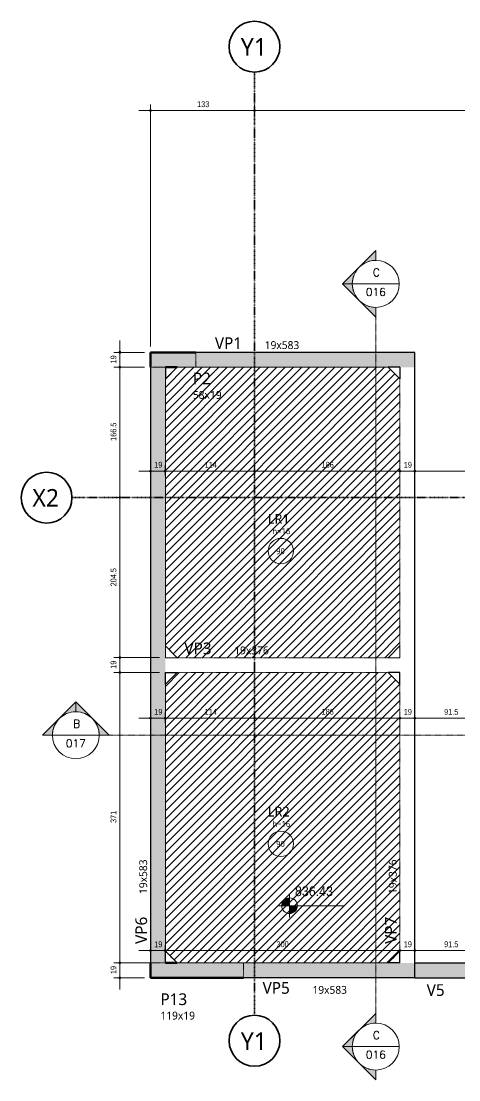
# Model space of a CAD drawing. Header units: centimetres. Extents: x -1095 to 23421, y -520 to 84300.
# Drawn here: x 4238 to 4798, y -520 to 832 of the extents above; entities that cross this region are included whole.
import ezdxf

# ---------------------------------------------------------------- set-up
doc = ezdxf.new("R2010")
doc.units = ezdxf.units.CM
for name, pattern in [('Centro de 6 mm', [1.32, 0.6, -0.24, 0.24, -0.24]), ('Dash dot', [1.5875, 0.635, -0.47625, 0, -0.47625]), ('Traço', [0.635, 0.3175, -0.3175])]:
    doc.linetypes.add(name, pattern=pattern)
for name, color, linetype, lineweight in [('A-ANNO-DIMS', 7, 'Continuous', 9), ('A-ANNO-DIMS-50', 7, 'Continuous', 9), ('A-FLOR', 7, 'Continuous', 9), ('A-FLOR-IDEN', 7, 'Continuous', 9), ('G-ANNO-DIMS', 7, 'Continuous', 9), ('G-ANNO-SYMB', 7, 'Continuous', 9), ('S-BEAM', 7, 'Continuous', 9), ('S-BEAM-IDEN', 7, 'Continuous', 9), ('S-COLS', 7, 'Continuous', 9), ('S-COLS-HDLN', 7, 'Traço', 18), ('S-COLS-IDEN', 7, 'Continuous', 9), ('S-GRID', 7, 'Continuous', 9), ('S-GRID-IDEN', 7, 'Continuous', 9)]:
    doc.layers.add(name, color=color, linetype=linetype, lineweight=lineweight)
doc.layers.add('G-ANNO-NPLT', color=7, linetype='Traço', lineweight=9, true_color=0x007f00, plot=False)
doc.styles.add('Fira Sans', font='', dxfattribs={"width": 0.95, "height": 12.5})
doc.styles.add('Fira Sans_1', font='', dxfattribs={"width": 0.9, "height": 7.5})
doc.styles.add('Gadugi', font='gadugi.ttf', dxfattribs={"height": 15})
doc.styles.add('Gadugi_1', font='gadugi.ttf', dxfattribs={"height": 10})
doc.styles.add('Gadugi_2', font='gadugi.ttf', dxfattribs={"height": 7.5})
doc.styles.add('Gadugi_3', font='gadugi.ttf', dxfattribs={"height": 12.5})
doc.styles.add('Gadugi_5', font='gadugi.ttf', dxfattribs={"height": 22.5})
doc.styles.add('RomanD', font='romand__.ttf', dxfattribs={"height": 10})
doc.styles.get('Fira Sans').set_extended_font_data('Fira Sans')
doc.styles.get('Fira Sans_1').set_extended_font_data('Fira Sans')
doc.dimstyles.new('PED_R80_1_5mm_ACIMA_As_ESQ__R00', dxfattribs={"dimscale": 30.48, "dimtxt": 10.229846, "dimasz": 0.328084, "dimexe": 0.246063, "dimexo": 0.246063, "dimgap": 0.049213, "dimtad": 1, "dimdec": 1, "dimrnd": 0.5, "dimdsep": 46, "dimtxsty": 'Fira Sans_1', "dimblk1": 'DOTSMALL', "dimblk2": 'DOTSMALL', "dimsah": 1, "dimcen": 0.09, "dimdle": 0.492126, "dimazin": 0, "dimtfac": 1, "dimtdec": 4, "dimtix": 1, "dimtmove": 0, "dimatfit": 3, "dimfxl": 1, "dimtvp": 1, "dimtolj": 1, "dimtzin": 0, "dimarcsym": 2})
pattern_1 = [(45, (5543.248, 0), (-5.3033, 5.3033), [])]

# ---------------------------------------------------------------- blocks, each defined once
blk = doc.blocks.new('PED_MÍSULA_VERT__CONC_R1 - L_15_0 x 348_0-3279968-PL500 - PRÉ-FORMA DA MESA')
at = {"layer": 'S-COLS', "lineweight": 18}
for p, q in [((0, 0), (0, 15)), ((15, 0), (0, 0))]:
    blk.add_line(p, q, dxfattribs=at)
blk = doc.blocks.new('Corte - M_Cabeça do corte - Preenchida-2060824-PL500 - PRÉ-FORMA DA MESA')
at = {"layer": 'G-ANNO-SYMB'}
h = blk.add_hatch(color=256, dxfattribs=at)
edge = h.paths.add_edge_path(flags=0)
edge.add_line((-0.6, 0.849), (-0.6, 0.6))
edge.add_arc((-0.6, 0), 0.6, 90, 135)
edge.add_line((-1.024, 0.424), (-0.6, 0.849))
h = blk.add_hatch(color=256, dxfattribs=at)
edge = h.paths.add_edge_path(flags=0)
edge.add_line((-0.6, 0.849), (-0.176, 0.424))
edge.add_arc((-0.6, 0), 0.6, 45, 90)
edge.add_line((-0.6, 0.6), (-0.6, 0.849))
h = blk.add_hatch(color=256, dxfattribs=at)
edge = h.paths.add_edge_path(flags=0)
edge.add_line((-1.449, 0), (-1.024, 0.424))
edge.add_arc((-0.6, 0), 0.6, 135, 180)
edge.add_line((-1.2, 0), (-1.449, 0))
h = blk.add_hatch(color=256, dxfattribs=at)
edge = h.paths.add_edge_path(flags=0)
edge.add_line((0.249, 0), (0, 0))
edge.add_arc((-0.6, 0), 0.6, 360, 405)
edge.add_line((-0.176, 0.424), (0.249, 0))
for p, q in [((-0.6, 0.849), (-1.449, 0)), ((-0.6, 0.849), (-1.024, 0.424)), ((-0.6, 0.849), (0.249, 0)), ((-0.6, 0.6), (-0.6, 0.849)), ((-0.6, 0.849), (-0.6, 0.6)), ((-0.176, 0.424), (-0.6, 0.849)), ((-1.024, 0.424), (-1.449, 0)), ((0.249, 0), (-0.176, 0.424)), ((-1.449, 0), (-1.2, 0)), ((0, 0), (0.249, 0)), ((-1.2, 0), (-1.449, 0)), ((0, 0), (0.249, 0))]:
    blk.add_line(p, q, dxfattribs=at)
for start, end in [(360, 180), (90, 135), (45, 90), (135, 180), (360, 45), (180, 360)]:
    blk.add_arc((-0.6, 0), 0.6, start, end, dxfattribs=at)
blk = doc.blocks.new('Eixo - Y1-2173029-PL500 - PRÉ-FORMA DA MESA')
at = {"layer": 'S-GRID-IDEN', "color": 6, "lineweight": 35, "true_color": 0xff00ff}
blk.add_circle((0, 0), 0.65, dxfattribs=at)
blk = doc.blocks.new('Eixo - X2-2173052-PL500 - PRÉ-FORMA DA MESA')
at = {"layer": 'S-GRID-IDEN', "color": 114, "lineweight": 35, "true_color": 0x00b050}
blk.add_circle((0, 0), 0.65, dxfattribs=at)
blk = doc.blocks.new('PED_TAG_LAJE_R01 - TÍTULO_ESPESSURA_REBAIXO-2413107-PL500 - PRÉ-FORMA DA MESA')
at = {"layer": 'A-FLOR-IDEN'}
blk.add_circle((-0.046, -0.667), 0.325, dxfattribs=at)
blk = doc.blocks.new('Elevações de ponto - M_Cota de elevação - Alvo preenchido-10609-PL500 - PRÉ-FORMA DA MESA')
at = {"layer": 'G-ANNO-DIMS'}
h = blk.add_hatch(color=256, dxfattribs=at)
edge = h.paths.add_edge_path(flags=0)
edge.add_line((0, 0), (-0.2, 0))
edge.add_arc((0, 0), 0.2, 90, 180, ccw=False)
edge.add_line((0, 0.2), (0, 0))
h = blk.add_hatch(color=256, dxfattribs=at)
edge = h.paths.add_edge_path(flags=0)
edge.add_line((0, 0), (0.2, 0))
edge.add_arc((0, 0), 0.2, 270, 360, ccw=False)
edge.add_line((0, -0.2), (0, 0))
for p, q in [((0, -0.3), (0, 0.3)), ((-0.3, 0), (1.4, 0))]:
    blk.add_line(p, q, dxfattribs=at)
blk.add_circle((0, 0), 0.2, dxfattribs=at)
blk = doc.blocks.new('DIMBLOCK106-PL500 - PRÉ-FORMA DA MESA')
at = {"layer": 'A-ANNO-DIMS-50', "true_color": 0x000032}
h = blk.add_hatch(color=178, dxfattribs=at)
edge = h.paths.add_edge_path(flags=0)
edge.add_arc((4403.7, 718.3), 1.25, 0, 360)
h = blk.add_hatch(color=178, dxfattribs=at)
edge = h.paths.add_edge_path(flags=0)
edge.add_arc((4536.7, 718.3), 1.25, 0, 360)
at = {"layer": 'A-ANNO-DIMS-50', "color": 178, "true_color": 0x000032}
for p, q in [((4388.7, 718.3), (4536.7, 718.3)), ((4403.7, 416.8), (4403.7, 725.8)), ((4403.7, 718.3), (4403.7, 416.8)), ((4536.7, 712.5), (4536.7, 725.8)), ((4536.7, 718.3), (4536.7, 712.5))]:
    blk.add_line(p, q, dxfattribs=at)
for centre in [(4403.7, 718.3), (4536.7, 718.3)]:
    blk.add_circle(centre, 1.25, dxfattribs=at)
at = {"layer": 'A-ANNO-DIMS-50', "color": 0, "insert": (4463.3, 730.1), "char_height": 7.5, "width": 16.683, "attachment_point": 1, "line_spacing_factor": 1.049215, "style": 'Fira Sans_1'}
blk.add_mtext('133', dxfattribs=at)
blk = doc.blocks.new('_DotSmall')
at = {"color": 0, "linetype": 'ByBlock', "const_width": 0.5}
blk.add_lwpolyline([(-0.0625, 0, 1), (0.0625, 0, 1)], format="xyb", close=True, dxfattribs=at)
blk = doc.blocks.new('DIMBLOCK107-PL500 - PRÉ-FORMA DA MESA')
at = {"layer": 'A-ANNO-DIMS-50', "true_color": 0x000032}
h = blk.add_hatch(color=178, dxfattribs=at)
edge = h.paths.add_edge_path(flags=0)
edge.add_arc((4536.7, 718.3), 1.25, 0, 360)
h = blk.add_hatch(color=178, dxfattribs=at)
edge = h.paths.add_edge_path(flags=0)
edge.add_arc((5248.2, 718.3), 1.25, 0, 360)
at = {"layer": 'A-ANNO-DIMS-50', "color": 178, "true_color": 0x000032}
for p, q in [((4536.7, 712.5), (4536.7, 725.8)), ((4536.7, 718.3), (5248.2, 718.3)), ((4536.7, 718.3), (4536.7, 712.5)), ((5248.2, 681.3), (5248.2, 725.8)), ((5248.2, 718.3), (5248.2, 681.3))]:
    blk.add_line(p, q, dxfattribs=at)
for centre in [(4536.7, 718.3), (5248.2, 718.3)]:
    blk.add_circle(centre, 1.25, dxfattribs=at)
at = {"layer": 'A-ANNO-DIMS-50', "color": 0, "insert": (4882.5, 730.1), "char_height": 7.5, "width": 23.922, "attachment_point": 1, "line_spacing_factor": 1.049215, "style": 'Fira Sans_1'}
blk.add_mtext('711.5', dxfattribs=at)
blk = doc.blocks.new('DIMBLOCK113-PL500 - PRÉ-FORMA DA MESA')
at = {"layer": 'A-ANNO-DIMS-50', "true_color": 0x000032}
h = blk.add_hatch(color=178, dxfattribs=at)
edge = h.paths.add_edge_path(flags=0)
edge.add_arc((4403.7, 257.5), 1.25, 0, 360)
h = blk.add_hatch(color=178, dxfattribs=at)
edge = h.paths.add_edge_path(flags=0)
edge.add_arc((4422.7, 257.5), 1.25, 0, 360)
at = {"layer": 'A-ANNO-DIMS-50', "color": 178, "true_color": 0x000032}
for p, q in [((4388.7, 257.5), (4422.7, 257.5)), ((4403.7, 251.8), (4403.7, 265)), ((4403.7, 257.5), (4403.7, 251.8)), ((4422.7, 251.8), (4422.7, 265)), ((4422.7, 257.5), (4422.7, 251.8))]:
    blk.add_line(p, q, dxfattribs=at)
for centre in [(4403.7, 257.5), (4422.7, 257.5)]:
    blk.add_circle(centre, 1.25, dxfattribs=at)
at = {"layer": 'A-ANNO-DIMS-50', "color": 0, "insert": (4408.6, 269.4), "char_height": 7.5, "width": 11.174, "attachment_point": 1, "line_spacing_factor": 1.049215, "style": 'Fira Sans_1'}
blk.add_mtext('19', dxfattribs=at)
blk = doc.blocks.new('DIMBLOCK114-PL500 - PRÉ-FORMA DA MESA')
at = {"layer": 'A-ANNO-DIMS-50', "true_color": 0x000032}
h = blk.add_hatch(color=178, dxfattribs=at)
edge = h.paths.add_edge_path(flags=0)
edge.add_arc((4422.7, 257.5), 1.25, 0, 360)
h = blk.add_hatch(color=178, dxfattribs=at)
edge = h.paths.add_edge_path(flags=0)
edge.add_arc((4536.7, 257.5), 1.25, 0, 360)
at = {"layer": 'A-ANNO-DIMS-50', "color": 178, "true_color": 0x000032}
for p, q in [((4422.7, 251.8), (4422.7, 265)), ((4422.7, 257.5), (4536.7, 257.5)), ((4422.7, 257.5), (4422.7, 251.8)), ((4536.7, 251.8), (4536.7, 265)), ((4536.7, 257.5), (4536.7, 251.8))]:
    blk.add_line(p, q, dxfattribs=at)
for centre in [(4422.7, 257.5), (4536.7, 257.5)]:
    blk.add_circle(centre, 1.25, dxfattribs=at)
at = {"layer": 'A-ANNO-DIMS-50', "color": 0, "insert": (4473, 269.4), "char_height": 7.5, "width": 16.21, "attachment_point": 1, "line_spacing_factor": 1.049215, "style": 'Fira Sans_1'}
blk.add_mtext('114', dxfattribs=at)
blk = doc.blocks.new('DIMBLOCK115-PL500 - PRÉ-FORMA DA MESA')
at = {"layer": 'A-ANNO-DIMS-50', "true_color": 0x000032}
h = blk.add_hatch(color=178, dxfattribs=at)
edge = h.paths.add_edge_path(flags=0)
edge.add_arc((4536.7, 257.5), 1.25, 0, 360)
h = blk.add_hatch(color=178, dxfattribs=at)
edge = h.paths.add_edge_path(flags=0)
edge.add_arc((4722.7, 257.5), 1.25, 0, 360)
at = {"layer": 'A-ANNO-DIMS-50', "color": 178, "true_color": 0x000032}
for p, q in [((4536.7, 251.8), (4536.7, 265)), ((4536.7, 257.5), (4722.7, 257.5)), ((4536.7, 257.5), (4536.7, 251.8)), ((4722.7, 251.8), (4722.7, 265)), ((4722.7, 257.5), (4722.7, 251.8))]:
    blk.add_line(p, q, dxfattribs=at)
for centre in [(4536.7, 257.5), (4722.7, 257.5)]:
    blk.add_circle(centre, 1.25, dxfattribs=at)
at = {"layer": 'A-ANNO-DIMS-50', "color": 0, "insert": (4622.5, 269.4), "char_height": 7.5, "width": 17.469, "attachment_point": 1, "line_spacing_factor": 1.049215, "style": 'Fira Sans_1'}
blk.add_mtext('186', dxfattribs=at)
blk = doc.blocks.new('DIMBLOCK116-PL500 - PRÉ-FORMA DA MESA')
at = {"layer": 'A-ANNO-DIMS-50', "true_color": 0x000032}
h = blk.add_hatch(color=178, dxfattribs=at)
edge = h.paths.add_edge_path(flags=0)
edge.add_arc((4722.7, 257.5), 1.25, 0, 360)
h = blk.add_hatch(color=178, dxfattribs=at)
edge = h.paths.add_edge_path(flags=0)
edge.add_arc((4741.7, 257.5), 1.25, 0, 360)
at = {"layer": 'A-ANNO-DIMS-50', "color": 178, "true_color": 0x000032}
for p, q in [((4722.7, 251.8), (4722.7, 265)), ((4722.7, 257.5), (4741.7, 257.5)), ((4722.7, 257.5), (4722.7, 251.8)), ((4741.7, 251.8), (4741.7, 265)), ((4741.7, 257.5), (4741.7, 251.8))]:
    blk.add_line(p, q, dxfattribs=at)
for centre in [(4722.7, 257.5), (4741.7, 257.5)]:
    blk.add_circle(centre, 1.25, dxfattribs=at)
at = {"layer": 'A-ANNO-DIMS-50', "color": 0, "insert": (4727.6, 269.4), "char_height": 7.5, "width": 11.174, "attachment_point": 1, "line_spacing_factor": 1.049215, "style": 'Fira Sans_1'}
blk.add_mtext('19', dxfattribs=at)
blk = doc.blocks.new('DIMBLOCK117-PL500 - PRÉ-FORMA DA MESA')
at = {"layer": 'A-ANNO-DIMS-50', "true_color": 0x000032}
h = blk.add_hatch(color=178, dxfattribs=at)
edge = h.paths.add_edge_path(flags=0)
edge.add_arc((4741.7, 257.5), 1.25, 0, 360)
h = blk.add_hatch(color=178, dxfattribs=at)
edge = h.paths.add_edge_path(flags=0)
edge.add_arc((5248.2, 257.5), 1.25, 0, 360)
at = {"layer": 'A-ANNO-DIMS-50', "color": 178, "true_color": 0x000032}
for p, q in [((5248.2, 319.3), (5248.2, 250)), ((5248.2, 257.5), (5248.2, 319.3)), ((4741.7, 251.8), (4741.7, 265)), ((4741.7, 257.5), (5248.2, 257.5)), ((4741.7, 257.5), (4741.7, 251.8))]:
    blk.add_line(p, q, dxfattribs=at)
for centre in [(4741.7, 257.5), (5248.2, 257.5)]:
    blk.add_circle(centre, 1.25, dxfattribs=at)
at = {"layer": 'A-ANNO-DIMS-50', "color": 0, "insert": (4983.7, 269.4), "char_height": 7.5, "width": 27.07, "attachment_point": 1, "line_spacing_factor": 1.049215, "style": 'Fira Sans_1'}
blk.add_mtext('506.5', dxfattribs=at)
blk = doc.blocks.new('DIMBLOCK131-PL500 - PRÉ-FORMA DA MESA')
at = {"layer": 'A-ANNO-DIMS-50', "true_color": 0x000032}
h = blk.add_hatch(color=178, dxfattribs=at)
edge = h.paths.add_edge_path(flags=0)
edge.add_arc((4403.7, -355), 1.25, 0, 360)
h = blk.add_hatch(color=178, dxfattribs=at)
edge = h.paths.add_edge_path(flags=0)
edge.add_arc((4422.7, -355), 1.25, 0, 360)
at = {"layer": 'A-ANNO-DIMS-50', "color": 178, "true_color": 0x000032}
for p, q in [((4403.7, -360.7), (4403.7, -347.5)), ((4422.7, -348.2), (4422.7, -362.5)), ((4422.7, -355), (4422.7, -348.2)), ((4388.7, -355), (4422.7, -355)), ((4403.7, -355), (4403.7, -360.7))]:
    blk.add_line(p, q, dxfattribs=at)
for centre in [(4403.7, -355), (4422.7, -355)]:
    blk.add_circle(centre, 1.25, dxfattribs=at)
at = {"layer": 'A-ANNO-DIMS-50', "color": 0, "insert": (4408.6, -343.1), "char_height": 7.5, "width": 11.174, "attachment_point": 1, "line_spacing_factor": 1.049215, "style": 'Fira Sans_1'}
blk.add_mtext('19', dxfattribs=at)
blk = doc.blocks.new('DIMBLOCK132-PL500 - PRÉ-FORMA DA MESA')
at = {"layer": 'A-ANNO-DIMS-50', "true_color": 0x000032}
h = blk.add_hatch(color=178, dxfattribs=at)
edge = h.paths.add_edge_path(flags=0)
edge.add_arc((4422.7, -355), 1.25, 0, 360)
h = blk.add_hatch(color=178, dxfattribs=at)
edge = h.paths.add_edge_path(flags=0)
edge.add_arc((4722.7, -355), 1.25, 0, 360)
at = {"layer": 'A-ANNO-DIMS-50', "color": 178, "true_color": 0x000032}
for p, q in [((4422.7, -348.2), (4422.7, -362.5)), ((4422.7, -355), (4422.7, -348.2)), ((4722.7, -348.2), (4722.7, -362.5)), ((4722.7, -355), (4722.7, -348.2)), ((4422.7, -355), (4722.7, -355))]:
    blk.add_line(p, q, dxfattribs=at)
for centre in [(4422.7, -355), (4722.7, -355)]:
    blk.add_circle(centre, 1.25, dxfattribs=at)
at = {"layer": 'A-ANNO-DIMS-50', "color": 0, "insert": (4564.9, -343.1), "char_height": 7.5, "width": 18.728, "attachment_point": 1, "line_spacing_factor": 1.049215, "style": 'Fira Sans_1'}
blk.add_mtext('300', dxfattribs=at)
blk = doc.blocks.new('DIMBLOCK133-PL500 - PRÉ-FORMA DA MESA')
at = {"layer": 'A-ANNO-DIMS-50', "true_color": 0x000032}
h = blk.add_hatch(color=178, dxfattribs=at)
edge = h.paths.add_edge_path(flags=0)
edge.add_arc((4722.7, -355), 1.25, 0, 360)
h = blk.add_hatch(color=178, dxfattribs=at)
edge = h.paths.add_edge_path(flags=0)
edge.add_arc((4741.7, -355), 1.25, 0, 360)
at = {"layer": 'A-ANNO-DIMS-50', "color": 178, "true_color": 0x000032}
for p, q in [((4722.7, -348.2), (4722.7, -362.5)), ((4722.7, -355), (4722.7, -348.2)), ((4741.7, -360.7), (4741.7, -347.5)), ((4722.7, -355), (4741.7, -355)), ((4741.7, -355), (4741.7, -360.7))]:
    blk.add_line(p, q, dxfattribs=at)
for centre in [(4722.7, -355), (4741.7, -355)]:
    blk.add_circle(centre, 1.25, dxfattribs=at)
at = {"layer": 'A-ANNO-DIMS-50', "color": 0, "insert": (4727.6, -343.1), "char_height": 7.5, "width": 11.174, "attachment_point": 1, "line_spacing_factor": 1.049215, "style": 'Fira Sans_1'}
blk.add_mtext('19', dxfattribs=at)
blk = doc.blocks.new('DIMBLOCK134-PL500 - PRÉ-FORMA DA MESA')
at = {"layer": 'A-ANNO-DIMS-50', "true_color": 0x000032}
h = blk.add_hatch(color=178, dxfattribs=at)
edge = h.paths.add_edge_path(flags=0)
edge.add_arc((4741.7, -355), 1.25, 0, 360)
h = blk.add_hatch(color=178, dxfattribs=at)
edge = h.paths.add_edge_path(flags=0)
edge.add_arc((4833.3, -355), 1.25, 0, 360)
at = {"layer": 'A-ANNO-DIMS-50', "color": 178, "true_color": 0x000032}
for p, q in [((4741.7, -360.7), (4741.7, -347.5)), ((4833.3, -360.7), (4833.3, -347.5)), ((4741.7, -355), (4833.3, -355)), ((4741.7, -355), (4741.7, -360.7)), ((4833.3, -355), (4833.3, -360.7))]:
    blk.add_line(p, q, dxfattribs=at)
for centre in [(4741.7, -355), (4833.3, -355)]:
    blk.add_circle(centre, 1.25, dxfattribs=at)
at = {"layer": 'A-ANNO-DIMS-50', "color": 0, "insert": (4779.2, -343.1), "char_height": 7.5, "width": 19.83, "attachment_point": 1, "line_spacing_factor": 1.049215, "style": 'Fira Sans_1'}
blk.add_mtext('91.5', dxfattribs=at)
blk = doc.blocks.new('DIMBLOCK149-PL500 - PRÉ-FORMA DA MESA')
at = {"layer": 'A-ANNO-DIMS-50', "true_color": 0x000032}
h = blk.add_hatch(color=178, dxfattribs=at)
edge = h.paths.add_edge_path(flags=0)
edge.add_arc((4403.7, -58.1), 1.25, 0, 360)
h = blk.add_hatch(color=178, dxfattribs=at)
edge = h.paths.add_edge_path(flags=0)
edge.add_arc((4422.7, -58.1), 1.25, 0, 360)
at = {"layer": 'A-ANNO-DIMS-50', "color": 178, "true_color": 0x000032}
for p, q in [((4403.7, -63.9), (4403.7, -50.6)), ((4422.7, -63.9), (4422.7, -50.6)), ((4388.7, -58.1), (4422.7, -58.1)), ((4403.7, -58.1), (4403.7, -63.9)), ((4422.7, -58.1), (4422.7, -63.9))]:
    blk.add_line(p, q, dxfattribs=at)
for centre in [(4403.7, -58.1), (4422.7, -58.1)]:
    blk.add_circle(centre, 1.25, dxfattribs=at)
at = {"layer": 'A-ANNO-DIMS-50', "color": 0, "insert": (4408.6, -46.2), "char_height": 7.5, "width": 11.174, "attachment_point": 1, "line_spacing_factor": 1.049215, "style": 'Fira Sans_1'}
blk.add_mtext('19', dxfattribs=at)
blk = doc.blocks.new('DIMBLOCK150-PL500 - PRÉ-FORMA DA MESA')
at = {"layer": 'A-ANNO-DIMS-50', "true_color": 0x000032}
h = blk.add_hatch(color=178, dxfattribs=at)
edge = h.paths.add_edge_path(flags=0)
edge.add_arc((4422.7, -58.1), 1.25, 0, 360)
h = blk.add_hatch(color=178, dxfattribs=at)
edge = h.paths.add_edge_path(flags=0)
edge.add_arc((4536.7, -58.1), 1.25, 0, 360)
at = {"layer": 'A-ANNO-DIMS-50', "color": 178, "true_color": 0x000032}
for p, q in [((4422.7, -63.9), (4422.7, -50.6)), ((4536.7, -63.9), (4536.7, -50.6)), ((4422.7, -58.1), (4536.7, -58.1)), ((4422.7, -58.1), (4422.7, -63.9)), ((4536.7, -58.1), (4536.7, -63.9))]:
    blk.add_line(p, q, dxfattribs=at)
for centre in [(4422.7, -58.1), (4536.7, -58.1)]:
    blk.add_circle(centre, 1.25, dxfattribs=at)
at = {"layer": 'A-ANNO-DIMS-50', "color": 0, "insert": (4473, -46.2), "char_height": 7.5, "width": 16.21, "attachment_point": 1, "line_spacing_factor": 1.049215, "style": 'Fira Sans_1'}
blk.add_mtext('114', dxfattribs=at)
blk = doc.blocks.new('DIMBLOCK151-PL500 - PRÉ-FORMA DA MESA')
at = {"layer": 'A-ANNO-DIMS-50', "true_color": 0x000032}
h = blk.add_hatch(color=178, dxfattribs=at)
edge = h.paths.add_edge_path(flags=0)
edge.add_arc((4536.7, -58.1), 1.25, 0, 360)
h = blk.add_hatch(color=178, dxfattribs=at)
edge = h.paths.add_edge_path(flags=0)
edge.add_arc((4722.7, -58.1), 1.25, 0, 360)
at = {"layer": 'A-ANNO-DIMS-50', "color": 178, "true_color": 0x000032}
for p, q in [((4536.7, -63.9), (4536.7, -50.6)), ((4722.7, -63.9), (4722.7, -50.6)), ((4536.7, -58.1), (4722.7, -58.1)), ((4536.7, -58.1), (4536.7, -63.9)), ((4722.7, -58.1), (4722.7, -63.9))]:
    blk.add_line(p, q, dxfattribs=at)
for centre in [(4536.7, -58.1), (4722.7, -58.1)]:
    blk.add_circle(centre, 1.25, dxfattribs=at)
at = {"layer": 'A-ANNO-DIMS-50', "color": 0, "insert": (4622.5, -46.2), "char_height": 7.5, "width": 17.469, "attachment_point": 1, "line_spacing_factor": 1.049215, "style": 'Fira Sans_1'}
blk.add_mtext('186', dxfattribs=at)
blk = doc.blocks.new('DIMBLOCK152-PL500 - PRÉ-FORMA DA MESA')
at = {"layer": 'A-ANNO-DIMS-50', "true_color": 0x000032}
h = blk.add_hatch(color=178, dxfattribs=at)
edge = h.paths.add_edge_path(flags=0)
edge.add_arc((4722.7, -58.1), 1.25, 0, 360)
h = blk.add_hatch(color=178, dxfattribs=at)
edge = h.paths.add_edge_path(flags=0)
edge.add_arc((4741.7, -58.1), 1.25, 0, 360)
at = {"layer": 'A-ANNO-DIMS-50', "color": 178, "true_color": 0x000032}
for p, q in [((4722.7, -63.9), (4722.7, -50.6)), ((4741.7, -63.9), (4741.7, -50.6)), ((4722.7, -58.1), (4741.7, -58.1)), ((4722.7, -58.1), (4722.7, -63.9)), ((4741.7, -58.1), (4741.7, -63.9))]:
    blk.add_line(p, q, dxfattribs=at)
for centre in [(4722.7, -58.1), (4741.7, -58.1)]:
    blk.add_circle(centre, 1.25, dxfattribs=at)
at = {"layer": 'A-ANNO-DIMS-50', "color": 0, "insert": (4727.6, -46.2), "char_height": 7.5, "width": 11.174, "attachment_point": 1, "line_spacing_factor": 1.049215, "style": 'Fira Sans_1'}
blk.add_mtext('19', dxfattribs=at)
blk = doc.blocks.new('DIMBLOCK153-PL500 - PRÉ-FORMA DA MESA')
at = {"layer": 'A-ANNO-DIMS-50', "true_color": 0x000032}
h = blk.add_hatch(color=178, dxfattribs=at)
edge = h.paths.add_edge_path(flags=0)
edge.add_arc((4741.7, -58.1), 1.25, 0, 360)
h = blk.add_hatch(color=178, dxfattribs=at)
edge = h.paths.add_edge_path(flags=0)
edge.add_arc((4833.3, -58.1), 1.25, 0, 360)
at = {"layer": 'A-ANNO-DIMS-50', "color": 178, "true_color": 0x000032}
for p, q in [((4741.7, -63.9), (4741.7, -50.6)), ((4833.3, -63.9), (4833.3, -50.6)), ((4741.7, -58.1), (4833.3, -58.1)), ((4741.7, -58.1), (4741.7, -63.9)), ((4833.3, -58.1), (4833.3, -63.9))]:
    blk.add_line(p, q, dxfattribs=at)
for centre in [(4741.7, -58.1), (4833.3, -58.1)]:
    blk.add_circle(centre, 1.25, dxfattribs=at)
at = {"layer": 'A-ANNO-DIMS-50', "color": 0, "insert": (4779.2, -46.2), "char_height": 7.5, "width": 19.83, "attachment_point": 1, "line_spacing_factor": 1.049215, "style": 'Fira Sans_1'}
blk.add_mtext('91.5', dxfattribs=at)
blk = doc.blocks.new('DIMBLOCK181-PL500 - PRÉ-FORMA DA MESA')
at = {"layer": 'A-ANNO-DIMS-50', "true_color": 0x000032}
h = blk.add_hatch(color=178, dxfattribs=at)
edge = h.paths.add_edge_path(flags=0)
edge.add_arc((4364.6, -370.7), 1.25, 0, 360)
h = blk.add_hatch(color=178, dxfattribs=at)
edge = h.paths.add_edge_path(flags=0)
edge.add_arc((4364.6, -389.7), 1.25, 0, 360)
at = {"layer": 'A-ANNO-DIMS-50', "color": 178, "true_color": 0x000032}
for p, q in [((4415.2, -370.7), (4357.1, -370.7)), ((4364.6, -404.7), (4364.6, -370.7)), ((4364.6, -370.7), (4415.2, -370.7)), ((4396.2, -389.7), (4357.1, -389.7)), ((4364.6, -389.7), (4396.2, -389.7))]:
    blk.add_line(p, q, dxfattribs=at)
for centre in [(4364.6, -370.7), (4364.6, -389.7)]:
    blk.add_circle(centre, 1.25, dxfattribs=at)
at = {"layer": 'A-ANNO-DIMS-50', "color": 0, "insert": (4352.7, -384.9), "char_height": 7.5, "width": 11.174, "attachment_point": 1, "rotation": 90, "line_spacing_factor": 1.049215, "style": 'Fira Sans_1'}
blk.add_mtext('19', dxfattribs=at)
blk = doc.blocks.new('DIMBLOCK182-PL500 - PRÉ-FORMA DA MESA')
at = {"layer": 'A-ANNO-DIMS-50', "true_color": 0x000032}
h = blk.add_hatch(color=178, dxfattribs=at)
edge = h.paths.add_edge_path(flags=0)
edge.add_arc((4364.6, 0.3), 1.25, 0, 360)
h = blk.add_hatch(color=178, dxfattribs=at)
edge = h.paths.add_edge_path(flags=0)
edge.add_arc((4364.6, -370.7), 1.25, 0, 360)
at = {"layer": 'A-ANNO-DIMS-50', "color": 178, "true_color": 0x000032}
for p, q in [((4415.2, 0.3), (4357.1, 0.3)), ((4364.6, -370.7), (4364.6, 0.3)), ((4364.6, 0.3), (4415.2, 0.3)), ((4415.2, -370.7), (4357.1, -370.7)), ((4364.6, -370.7), (4415.2, -370.7))]:
    blk.add_line(p, q, dxfattribs=at)
for centre in [(4364.6, 0.3), (4364.6, -370.7)]:
    blk.add_circle(centre, 1.25, dxfattribs=at)
at = {"layer": 'A-ANNO-DIMS-50', "color": 0, "insert": (4352.7, -191.9), "char_height": 7.5, "width": 16.053, "attachment_point": 1, "rotation": 90, "line_spacing_factor": 1.049215, "style": 'Fira Sans_1'}
blk.add_mtext('371', dxfattribs=at)
blk = doc.blocks.new('DIMBLOCK183-PL500 - PRÉ-FORMA DA MESA')
at = {"layer": 'A-ANNO-DIMS-50', "true_color": 0x000032}
h = blk.add_hatch(color=178, dxfattribs=at)
edge = h.paths.add_edge_path(flags=0)
edge.add_arc((4364.6, 19.3), 1.25, 0, 360)
h = blk.add_hatch(color=178, dxfattribs=at)
edge = h.paths.add_edge_path(flags=0)
edge.add_arc((4364.6, 0.3), 1.25, 0, 360)
at = {"layer": 'A-ANNO-DIMS-50', "color": 178, "true_color": 0x000032}
for p, q in [((4415.2, 19.3), (4357.1, 19.3)), ((4364.6, 0.3), (4364.6, 19.3)), ((4364.6, 19.3), (4415.2, 19.3)), ((4415.2, 0.3), (4357.1, 0.3)), ((4364.6, 0.3), (4415.2, 0.3))]:
    blk.add_line(p, q, dxfattribs=at)
for centre in [(4364.6, 19.3), (4364.6, 0.3)]:
    blk.add_circle(centre, 1.25, dxfattribs=at)
at = {"layer": 'A-ANNO-DIMS-50', "color": 0, "insert": (4352.7, 5.1), "char_height": 7.5, "width": 11.174, "attachment_point": 1, "rotation": 90, "line_spacing_factor": 1.049215, "style": 'Fira Sans_1'}
blk.add_mtext('19', dxfattribs=at)
blk = doc.blocks.new('DIMBLOCK184-PL500 - PRÉ-FORMA DA MESA')
at = {"layer": 'A-ANNO-DIMS-50', "true_color": 0x000032}
h = blk.add_hatch(color=178, dxfattribs=at)
edge = h.paths.add_edge_path(flags=0)
edge.add_arc((4364.6, 223.8), 1.25, 0, 360)
h = blk.add_hatch(color=178, dxfattribs=at)
edge = h.paths.add_edge_path(flags=0)
edge.add_arc((4364.6, 19.3), 1.25, 0, 360)
at = {"layer": 'A-ANNO-DIMS-50', "color": 178, "true_color": 0x000032}
for p, q in [((4370.3, 223.8), (4357.1, 223.8)), ((4364.6, 19.3), (4364.6, 223.8)), ((4364.6, 223.8), (4370.3, 223.8)), ((4415.2, 19.3), (4357.1, 19.3)), ((4364.6, 19.3), (4415.2, 19.3))]:
    blk.add_line(p, q, dxfattribs=at)
for centre in [(4364.6, 223.8), (4364.6, 19.3)]:
    blk.add_circle(centre, 1.25, dxfattribs=at)
at = {"layer": 'A-ANNO-DIMS-50', "color": 0, "insert": (4352.7, 110.3), "char_height": 7.5, "width": 26.912, "attachment_point": 1, "rotation": 90, "line_spacing_factor": 1.049215, "style": 'Fira Sans_1'}
blk.add_mtext('204.5', dxfattribs=at)
blk = doc.blocks.new('DIMBLOCK185-PL500 - PRÉ-FORMA DA MESA')
at = {"layer": 'A-ANNO-DIMS-50', "true_color": 0x000032}
h = blk.add_hatch(color=178, dxfattribs=at)
edge = h.paths.add_edge_path(flags=0)
edge.add_arc((4364.6, 390.3), 1.25, 0, 360)
h = blk.add_hatch(color=178, dxfattribs=at)
edge = h.paths.add_edge_path(flags=0)
edge.add_arc((4364.6, 223.8), 1.25, 0, 360)
at = {"layer": 'A-ANNO-DIMS-50', "color": 178, "true_color": 0x000032}
for p, q in [((4396.2, 390.3), (4357.1, 390.3)), ((4364.6, 223.8), (4364.6, 390.3)), ((4364.6, 390.3), (4396.2, 390.3)), ((4370.3, 223.8), (4357.1, 223.8)), ((4364.6, 223.8), (4370.3, 223.8))]:
    blk.add_line(p, q, dxfattribs=at)
for centre in [(4364.6, 390.3), (4364.6, 223.8)]:
    blk.add_circle(centre, 1.25, dxfattribs=at)
at = {"layer": 'A-ANNO-DIMS-50', "color": 0, "insert": (4352.7, 296.2), "char_height": 7.5, "width": 25.968, "attachment_point": 1, "rotation": 90, "line_spacing_factor": 1.049215, "style": 'Fira Sans_1'}
blk.add_mtext('166.5', dxfattribs=at)
blk = doc.blocks.new('DIMBLOCK186-PL500 - PRÉ-FORMA DA MESA')
at = {"layer": 'A-ANNO-DIMS-50', "true_color": 0x000032}
h = blk.add_hatch(color=178, dxfattribs=at)
edge = h.paths.add_edge_path(flags=0)
edge.add_arc((4364.6, 409.3), 1.25, 0, 360)
h = blk.add_hatch(color=178, dxfattribs=at)
edge = h.paths.add_edge_path(flags=0)
edge.add_arc((4364.6, 390.3), 1.25, 0, 360)
at = {"layer": 'A-ANNO-DIMS-50', "color": 178, "true_color": 0x000032}
for p, q in [((4364.6, 390.3), (4364.6, 424.3)), ((4396.2, 409.3), (4357.1, 409.3)), ((4364.6, 409.3), (4396.2, 409.3)), ((4396.2, 390.3), (4357.1, 390.3)), ((4364.6, 390.3), (4396.2, 390.3))]:
    blk.add_line(p, q, dxfattribs=at)
for centre in [(4364.6, 409.3), (4364.6, 390.3)]:
    blk.add_circle(centre, 1.25, dxfattribs=at)
at = {"layer": 'A-ANNO-DIMS-50', "color": 0, "insert": (4352.7, 395.1), "char_height": 7.5, "width": 11.174, "attachment_point": 1, "rotation": 90, "line_spacing_factor": 1.049215, "style": 'Fira Sans_1'}
blk.add_mtext('19', dxfattribs=at)

msp = doc.modelspace()

# ---------------------------------------------------------------- hatches: boundary and pattern name
at = {"layer": 'A-FLOR', "lineweight": 18, "true_color": 0xffcc66}
h = msp.add_hatch(dxfattribs=at)
h.set_pattern_fill('FP_2', color=31, style=0, pattern_type=2)
h.set_pattern_definition(pattern_1)
h.paths.add_polyline_path([(4644.74, 19.25), (4707.75, 19.25), (4722.75, 34.25), (4722.75, 375.25), (4707.75, 390.25), (4437.75, 390.25), (4422.75, 375.25), (4422.75, 34.25), (4437.75, 19.25)], flags=0)
h = msp.add_hatch(dxfattribs=at)
h.set_pattern_fill('FP_2', color=31, style=0, pattern_type=2)
h.set_pattern_definition(pattern_1)
h.paths.add_polyline_path([(4707.75, -370.75), (4722.75, -355.75), (4722.75, -14.75), (4707.75, 0.25), (4437.75, 0.25), (4422.75, -14.75), (4422.75, -355.75), (4437.75, -370.75)], flags=0)
at = {"layer": 'S-BEAM', "true_color": 0xffffcc}
for points in [[(4722.75, 390.25), (4741.75, 390.25), (4741.75, 409.25), (4461.75, 409.25), (4461.75, 390.25), (4715.25, 390.25)], [(4422.75, -370.75), (4422.75, 390.25), (4403.75, 390.25), (4403.75, -370.75), (4409.55, -370.75)], [(4522.75, -389.75), (4741.75, -389.75), (4741.75, -370.75), (4522.75, -370.75)]]:
    msp.add_hatch(color=7, dxfattribs=at).paths.add_polyline_path(points, flags=0)
at = {"layer": 'S-BEAM', "true_color": 0xe6b8b7}
msp.add_hatch(color=9, dxfattribs=at).paths.add_polyline_path([(5533.75, -389.75), (5533.75, -370.75), (4741.75, -370.75), (4741.75, -389.75), (5465.18, -389.75)], flags=0)
at = {"layer": 'S-COLS', "true_color": 0x808080}
for points in [[(4403.75, 390.25), (4461.75, 390.25), (4461.75, 409.25), (4403.75, 409.25), (4403.75, 392.04)], [(4422.75, -389.75), (4522.75, -389.75), (4522.75, -370.75), (4403.75, -370.75), (4403.75, -389.75)]]:
    msp.add_hatch(color=8, dxfattribs=at).paths.add_polyline_path(points, flags=0)

# ---------------------------------------------------------------- linework, layer by layer
at = {"layer": 'A-FLOR', "lineweight": 18}
for p, q in [((4422.75, 375.25), (4437.75, 390.25)), ((4437.75, 390.25), (4707.75, 390.25)), ((4722.75, 375.25), (4707.75, 390.25)), ((4422.75, 34.25), (4422.75, 375.25)), ((4437.75, 19.25), (4422.75, 34.25)), ((4722.75, 34.25), (4707.75, 19.25)), ((4422.75, -14.75), (4437.75, 0.25)), ((4722.75, -14.75), (4707.75, 0.25)), ((4422.75, -355.75), (4422.75, -14.75)), ((4437.75, -370.75), (4422.75, -355.75)), ((4722.75, -355.75), (4707.75, -370.75)), ((4707.75, -370.75), (4437.75, -370.75))]:
    msp.add_line(p, q, dxfattribs=at)
at = {"layer": 'G-ANNO-NPLT'}
for p, q in [((4437.75, 390.25), (4422.75, 375.25)), ((4707.75, 390.25), (4437.75, 390.25)), ((4722.75, 375.25), (4707.75, 390.25)), ((4422.75, 375.25), (4422.75, 34.25)), ((4722.75, 34.25), (4722.75, 375.25)), ((4422.75, 34.25), (4437.75, 19.25)), ((4707.75, 19.25), (4722.75, 34.25)), ((4437.75, 19.25), (4707.75, 19.25)), ((4437.75, 0.25), (4422.75, -14.75)), ((4707.75, 0.25), (4437.75, 0.25)), ((4722.75, -14.75), (4707.75, 0.25)), ((4422.75, -14.75), (4422.75, -355.75)), ((4722.75, -355.75), (4722.75, -14.75)), ((4422.75, -355.75), (4437.75, -370.75)), ((4707.75, -370.75), (4722.75, -355.75)), ((4437.75, -370.75), (4707.75, -370.75))]:
    msp.add_line(p, q, dxfattribs=at)
at = {"layer": 'G-ANNO-SYMB'}
for p, q in [((4661.75, 496.76), (4721.75, 496.76)), ((4278.27, -79.8), (4338.27, -79.8)), ((4661.75, -477.62), (4721.75, -477.62))]:
    msp.add_line(p, q, dxfattribs=at)
at = {"layer": 'G-ANNO-SYMB', "linetype": 'Centro de 6 mm'}
for p, q in [((4691.75, -447.62), (4691.75, 466.76)), ((4338.27, -79.8), (6742.19, -79.8))]:
    msp.add_line(p, q, dxfattribs=at)
at = {"layer": 'S-BEAM', "lineweight": 25}
for p, q in [((4741.75, 409.25), (4461.75, 409.25)), ((4741.75, 390.25), (4741.75, 409.25)), ((4403.75, 390.25), (4403.75, -370.75)), ((4422.75, 390.25), (4422.75, 375.26)), ((4722.75, 390.25), (4707.75, 390.25)), ((4722.75, 390.25), (4722.75, 375.26)), ((4741.75, -370.75), (4741.75, 390.25)), ((4422.75, -14.74), (4422.75, 0.25)), ((4422.75, 0.25), (4437.74, 0.25)), ((4722.75, 0.25), (4707.75, 0.25)), ((4722.75, -14.74), (4722.75, 0.25)), ((4422.75, -370.75), (4422.75, -355.76)), ((4722.75, -370.75), (4722.75, -355.76)), ((4722.75, -370.75), (4707.75, -370.75)), ((4741.75, -389.75), (4741.75, -370.75)), ((4741.75, -370.75), (4833.25, -370.75)), ((4741.75, -389.75), (4522.75, -389.75)), ((4741.75, -389.75), (5533.75, -389.75))]:
    msp.add_line(p, q, dxfattribs=at)
at = {"layer": 'S-COLS', "lineweight": 50}
for p, q in [((4403.75, 409.25), (4403.75, 390.25)), ((4403.75, 409.25), (4461.75, 409.25)), ((4422.75, 390.25), (4437.74, 390.25)), ((4403.75, -389.75), (4403.75, -370.75)), ((4422.75, -370.75), (4437.74, -370.75)), ((4522.75, -389.75), (4403.75, -389.75))]:
    msp.add_line(p, q, dxfattribs=at)
at = {"layer": 'S-COLS', "lineweight": 18}
for p, q in [((4422.75, -370.75), (4422.75, -355.76)), ((4437.74, -370.75), (4422.75, -370.75))]:
    msp.add_line(p, q, dxfattribs=at)
at = {"layer": 'S-COLS-HDLN'}
for p, q in [((4461.75, 409.25), (4461.75, 390.25)), ((4461.75, 409.25), (4461.75, 390.25)), ((4422.74, 390.25), (4403.75, 390.25)), ((4403.75, -370.75), (4422.74, -370.75)), ((4403.75, -370.75), (4422.74, -370.75)), ((4522.75, -370.75), (4522.75, -389.75)), ((4522.75, -370.75), (4522.75, -389.75))]:
    msp.add_line(p, q, dxfattribs=at)
at = {"layer": 'S-GRID', "color": 6, "linetype": 'Dash dot', "lineweight": 35, "true_color": 0xff00ff}
msp.add_line((4536.75, -437.64), (4536.75, 767.37), dxfattribs=at)
at = {"layer": 'S-GRID', "color": 114, "linetype": 'Dash dot', "lineweight": 35, "true_color": 0x00b050}
msp.add_line((6812.47, 223.75), (4303.41, 223.75), dxfattribs=at)

# ---------------------------------------------------------------- block references
at = {"layer": 'A-FLOR-IDEN', "xscale": 49.99999999999998, "yscale": 49.99999999999998, "zscale": 49.99999999999998}
for p in [(4572.75, 188.75), (4572.75, -185.25)]:
    msp.add_blockref('PED_TAG_LAJE_R01 - TÍTULO_ESPESSURA_REBAIXO-2413107-PL500 - PRÉ-FORMA DA MESA', p, dxfattribs=at)
at = {"layer": 'G-ANNO-DIMS', "xscale": 49.99999999999998, "yscale": 49.99999999999998, "zscale": 49.99999999999998}
msp.add_blockref('Elevações de ponto - M_Cota de elevação - Alvo preenchido-10609-PL500 - PRÉ-FORMA DA MESA', (4581.5, -297.67), dxfattribs=at)
at = {"layer": 'G-ANNO-SYMB', "extrusion": (0, 0, -1), "xscale": 49.99999999999998, "yscale": 49.99999999999998, "zscale": 49.99999999999998, "rotation": 270.0000000000002}
msp.add_blockref('Corte - M_Cabeça do corte - Preenchida-2060824-PL500 - PRÉ-FORMA DA MESA', (-4691.75, 466.76), dxfattribs=at)
at = {"layer": 'G-ANNO-SYMB', "xscale": 49.99999999999998, "yscale": 49.99999999999998, "zscale": 49.99999999999998}
msp.add_blockref('Corte - M_Cabeça do corte - Preenchida-2060824-PL500 - PRÉ-FORMA DA MESA', (4338.27, -79.8), dxfattribs=at)
at = {"layer": 'G-ANNO-SYMB', "xscale": 49.99999999999998, "yscale": 49.99999999999998, "zscale": 49.99999999999998, "rotation": 90}
msp.add_blockref('Corte - M_Cabeça do corte - Preenchida-2060824-PL500 - PRÉ-FORMA DA MESA', (4691.75, -447.62), dxfattribs=at)
at = {"layer": 'S-COLS', "lineweight": 18}
msp.add_blockref('PED_MÍSULA_VERT__CONC_R1 - L_15_0 x 348_0-3279968-PL500 - PRÉ-FORMA DA MESA', (4422.75, 19.25), dxfattribs=at)
at = {"layer": 'S-COLS', "lineweight": 18, "rotation": 89.9999999999999}
msp.add_blockref('PED_MÍSULA_VERT__CONC_R1 - L_15_0 x 348_0-3279968-PL500 - PRÉ-FORMA DA MESA', (4722.75, 19.25), dxfattribs=at)
at = {"layer": 'S-GRID-IDEN', "color": 6, "true_color": 0xff00ff, "xscale": 49.99999999999998, "yscale": 49.99999999999998, "zscale": 49.99999999999998}
for p in [(4536.75, 799.87), (4536.75, -470.14)]:
    msp.add_blockref('Eixo - Y1-2173029-PL500 - PRÉ-FORMA DA MESA', p, dxfattribs=at)
at = {"layer": 'S-GRID-IDEN', "color": 114, "true_color": 0x00b050, "xscale": 49.99999999999998, "yscale": 49.99999999999998, "zscale": 49.99999999999998, "rotation": 90}
msp.add_blockref('Eixo - X2-2173052-PL500 - PRÉ-FORMA DA MESA', (4270.91, 223.75), dxfattribs=at)

# ---------------------------------------------------------------- texts
at = {"layer": 'A-FLOR-IDEN', "attachment_point": 1}
for s, insert, char_height, width, style in [('LR1', (4553.72, 202.84), 12.5, 34.4726, 'Gadugi_3'), ('h=16', (4559.62, 184.55), 7.5, 29.6624, 'Gadugi_2'), ('90', (4564.36, 158.99), 7.5, 13.6287, 'Gadugi_2'), ('LR2', (4553.72, -171.16), 12.5, 34.4726, 'Gadugi_3'), ('h=16', (4559.62, -189.45), 7.5, 29.6624, 'Gadugi_2'), ('90', (4564.36, -215.01), 7.5, 13.6287, 'Gadugi_2')]:
    msp.add_mtext(s, dxfattribs=dict(at, insert=insert, char_height=char_height, width=width, style=style))
at = {"layer": 'G-ANNO-DIMS', "insert": (4588.45, -272.86), "char_height": 12.5, "width": 59.5347, "attachment_point": 1, "line_spacing_factor": 1.049215, "style": 'Fira Sans'}
msp.add_mtext('836.43', dxfattribs=at)
at = {"layer": 'G-ANNO-SYMB', "char_height": 10, "attachment_point": 1, "style": 'RomanD'}
for s, insert, width in [('C', (4687.86, 516.39), 12.0253), ('016', (4678.93, 491.44), 33.6709), ('B', (4304.71, -60.18), 11.2236), ('017', (4295.46, -85.13), 33.6709), ('C', (4687.86, -458), 12.0253), ('016', (4678.93, -482.94), 33.6709)]:
    msp.add_mtext(s, dxfattribs=dict(at, insert=insert, width=width))
at = {"layer": 'S-BEAM-IDEN', "attachment_point": 1}
for s, insert, char_height, width, style in [('VP1', (4486.11, 428.6), 15, 44.4937, 'Gadugi'), ('19x583', (4549.81, 423.57), 10, 54.1139, 'Gadugi_1'), ('VP3', (4447.11, 38.6), 15, 44.4937, 'Gadugi'), ('19x376', (4510.81, 33.57), 10, 54.1139, 'Gadugi_1'), ('VP5', (4547.11, -395.07), 15, 44.4937, 'Gadugi'), ('19x583', (4610.81, -400.1), 10, 54.1139, 'Gadugi_1'), ('V5', (4756.89, -397.86), 15, 30.0633, 'Gadugi')]:
    msp.add_mtext(s, dxfattribs=dict(at, insert=insert, char_height=char_height, width=width, style=style))
at = {"layer": 'S-BEAM-IDEN', "attachment_point": 1, "rotation": 90}
for s, insert, char_height, width, style in [('19x583', (4389.43, -282.68), 10, 54.1139, 'Gadugi_1'), ('19x376', (4708.43, -282.68), 10, 54.1139, 'Gadugi_1'), ('VP6', (4384.4, -346.39), 15, 44.4937, 'Gadugi'), ('VP7', (4703.4, -346.39), 15, 44.4937, 'Gadugi')]:
    msp.add_mtext(s, dxfattribs=dict(at, insert=insert, char_height=char_height, width=width, style=style))
at = {"layer": 'S-COLS-IDEN', "attachment_point": 1}
for s, insert, char_height, width, style in [('P2', (4457.94, 383.41), 15, 28.4599, 'Gadugi'), ('58x19', (4457.94, 359.92), 10, 44.8945, 'Gadugi_1'), ('P13', (4416.48, -409.52), 15, 42.4894, 'Gadugi'), ('119x19', (4416.48, -433.01), 10, 54.1139, 'Gadugi_1')]:
    msp.add_mtext(s, dxfattribs=dict(at, insert=insert, char_height=char_height, width=width, style=style))
at = {"layer": 'S-GRID-IDEN', "color": 6, "true_color": 0xff00ff, "char_height": 22.5, "width": 42.0886, "attachment_point": 1, "style": 'Gadugi_5'}
for insert in [(4519.22, 810.66), (4519.22, -459.35)]:
    msp.add_mtext('Y1', dxfattribs=dict(at, insert=insert))
at = {"layer": 'S-GRID-IDEN', "color": 114, "true_color": 0x00b050, "insert": (4252.84, 234.66), "char_height": 22.5, "width": 43.692, "attachment_point": 1, "style": 'Gadugi_5'}
msp.add_mtext('X2', dxfattribs=at)

# ---------------------------------------------------------------- dimensions: what is measured, and where the dimension line sits
at = {"layer": 'A-ANNO-DIMS', "color": 178, "true_color": 0x000032}
for base, p1, p2, override, picture, middle in [((4536.75, 718.25), (4403.75, 409.25), (4536.75, 720.02), {"dimpost": '<>', "dimfxl": 338.035811}, 'DIMBLOCK106-PL500 - PRÉ-FORMA DA MESA', (4470.25, 723.57)), ((5248.25, 718.25), (4536.75, 720.02), (5248.25, 673.75), {"dimpost": '<>', "dimfxl": 713.003069}, 'DIMBLOCK107-PL500 - PRÉ-FORMA DA MESA', (4892.5, 723.57)), ((5248.25, 257.52), (4741.75, 259.28), (5248.25, 326.75), {"dimpost": '<>', "dimfxl": 510.973525}, 'DIMBLOCK117-PL500 - PRÉ-FORMA DA MESA', (4995, 262.83)), ((4422.75, 257.52), (4403.75, 259.28), (4422.75, 259.28), {"dimpost": '<>', "dimfxl": 19}, 'DIMBLOCK113-PL500 - PRÉ-FORMA DA MESA', (4413.25, 262.89)), ((4536.75, 257.52), (4422.75, 259.28), (4536.75, 259.28), {"dimpost": '<>', "dimfxl": 113.999978}, 'DIMBLOCK114-PL500 - PRÉ-FORMA DA MESA', (4479.75, 262.77)), ((4722.75, 257.52), (4536.75, 259.28), (4722.75, 259.28), {"dimpost": '<>', "dimfxl": 186.000036}, 'DIMBLOCK115-PL500 - PRÉ-FORMA DA MESA', (4629.75, 262.83)), ((4741.75, 257.52), (4722.75, 259.28), (4741.75, 259.28), {"dimpost": '<>', "dimfxl": 19}, 'DIMBLOCK116-PL500 - PRÉ-FORMA DA MESA', (4732.25, 262.89)), ((4422.75, -58.13), (4403.75, -56.36), (4422.75, -56.36), {"dimpost": '<>', "dimfxl": 19}, 'DIMBLOCK149-PL500 - PRÉ-FORMA DA MESA', (4413.25, -52.76)), ((4536.75, -58.13), (4422.75, -56.36), (4536.75, -56.36), {"dimpost": '<>', "dimfxl": 113.999978}, 'DIMBLOCK150-PL500 - PRÉ-FORMA DA MESA', (4479.75, -52.88)), ((4722.75, -58.13), (4536.75, -56.36), (4722.75, -56.36), {"dimpost": '<>', "dimfxl": 186.000036}, 'DIMBLOCK151-PL500 - PRÉ-FORMA DA MESA', (4629.75, -52.81)), ((4741.75, -58.13), (4722.75, -56.36), (4741.75, -56.36), {"dimpost": '<>', "dimfxl": 19}, 'DIMBLOCK152-PL500 - PRÉ-FORMA DA MESA', (4732.25, -52.76)), ((4833.25, -58.13), (4741.75, -56.36), (4833.25, -56.36), {"dimpost": '<>', "dimfxl": 91.502842}, 'DIMBLOCK153-PL500 - PRÉ-FORMA DA MESA', (4787.5, -52.76)), ((4422.75, -354.97), (4403.75, -353.2), (4422.75, -355.75), {"dimpost": '<>', "dimfxl": 19.169861}, 'DIMBLOCK131-PL500 - PRÉ-FORMA DA MESA', (4413.25, -349.6)), ((4722.75, -354.97), (4422.75, -355.75), (4722.75, -355.75), {"dimpost": '<>', "dimfxl": 300.000014}, 'DIMBLOCK132-PL500 - PRÉ-FORMA DA MESA', (4572.75, -349.66)), ((4741.75, -354.97), (4722.75, -355.75), (4741.75, -353.2), {"dimpost": '<>', "dimfxl": 19.169861}, 'DIMBLOCK133-PL500 - PRÉ-FORMA DA MESA', (4732.25, -349.6)), ((4833.25, -354.97), (4741.75, -353.2), (4833.25, -353.2), {"dimpost": '<>', "dimfxl": 91.502842}, 'DIMBLOCK134-PL500 - PRÉ-FORMA DA MESA', (4787.5, -349.6))]:
    dim = msp.add_linear_dim(base=base, p1=p1, p2=p2, dimstyle='PED_R80_1_5mm_ACIMA_As_ESQ__R00', override=override, dxfattribs=at)
    dim.commit()
    dim.dimension.update_dxf_attribs({"geometry": picture, "text_midpoint": middle})
for base, p1, p2, override, picture, middle in [((4364.56, 409.25), (4403.75, 390.25), (4403.75, 409.25), {"dimpost": '<>', "dimfxl": 19}, 'DIMBLOCK186-PL500 - PRÉ-FORMA DA MESA', (4359.19, 399.75)), ((4364.56, 390.25), (4362.8, 223.75), (4403.75, 390.25), {"dimpost": '<>', "dimfxl": 171.462187}, 'DIMBLOCK185-PL500 - PRÉ-FORMA DA MESA', (4359.25, 307)), ((4364.56, 223.75), (4422.75, 19.25), (4362.8, 223.75), {"dimpost": '<>', "dimfxl": 213.106639}, 'DIMBLOCK184-PL500 - PRÉ-FORMA DA MESA', (4359.25, 121.5)), ((4364.56, 19.25), (4422.75, 0.25), (4422.75, 19.25), {"dimpost": '<>', "dimfxl": 19}, 'DIMBLOCK183-PL500 - PRÉ-FORMA DA MESA', (4359.19, 9.75)), ((4364.56, 0.25), (4422.75, -370.75), (4422.75, 0.25), {"dimpost": '<>', "dimfxl": 371.000005}, 'DIMBLOCK182-PL500 - PRÉ-FORMA DA MESA', (4359.25, -185.25)), ((4364.56, -370.75), (4403.75, -389.75), (4422.75, -370.75), {"dimpost": '<>', "dimfxl": 26.870058}, 'DIMBLOCK181-PL500 - PRÉ-FORMA DA MESA', (4359.19, -380.25))]:
    dim = msp.add_linear_dim(base=base, p1=p1, p2=p2, angle=90, dimstyle='PED_R80_1_5mm_ACIMA_As_ESQ__R00', override=override, dxfattribs=at)
    dim.commit()
    dim.dimension.update_dxf_attribs({"geometry": picture, "text_midpoint": middle})

doc.saveas('drawing.dxf')
